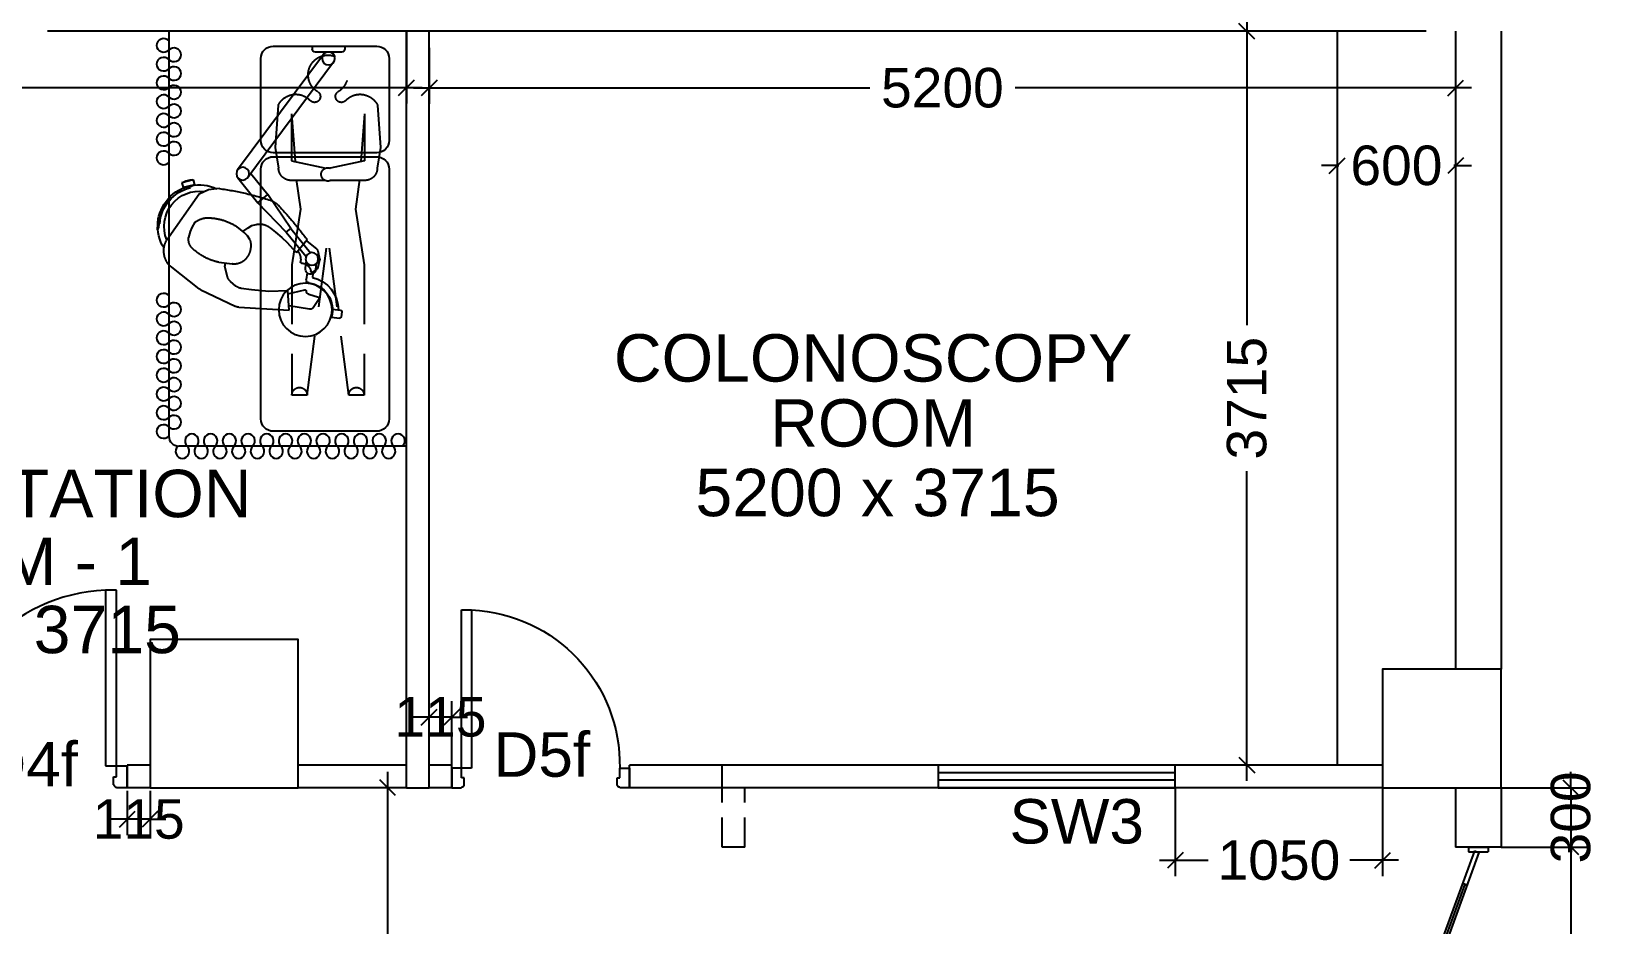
# Model space of a CAD drawing. Extents: x 6345096 to 6738923, y -6490958 to -6305885.
# Drawn here: x 6565514 to 6573444, y -6445102 to -6440579 of the extents above; entities that cross this region are included whole.
import ezdxf
from ezdxf.enums import TextEntityAlignment as Align

# ---------------------------------------------------------------- set-up
doc = ezdxf.new("R2010")
doc.units = 0
doc.header["$LTSCALE"] = 600
doc.header["$MEASUREMENT"] = 0
doc.header["$PDMODE"] = 35
doc.linetypes.add('DASHED', pattern=[0.75, 0.5, -0.25])
doc.linetypes.add('HIDDEN', pattern=[0.375, 0.25, -0.125])
doc.layers.get('0').update_dxf_attribs({"linetype": 'CONTINUOUS'})
doc.layers.get('Defpoints').update_dxf_attribs({"linetype": 'CONTINUOUS'})
for name, color, linetype in [('8', 8, 'CONTINUOUS'), ('DOOR', 32, 'CONTINUOUS'), ('furniture', 33, 'CONTINUOUS'), ('HS', 251, 'CONTINUOUS'), ('joinery', 7, 'CONTINUOUS'), ('LA-column', 3, 'CONTINUOUS'), ('Room Dim', 1, 'CONTINUOUS'), ('TEXT', 6, 'CONTINUOUS'), ('Walls', 7, 'CONTINUOUS'), ('WIN', 151, 'CONTINUOUS'), ('Working Dim', 5, 'CONTINUOUS')]:
    doc.layers.add(name, color=color, linetype=linetype)
doc.styles.add('ari', font='arial.ttf')
doc.styles.add('ARIAL', font='arial.ttf')
doc.dimstyles.new('int. dim', dxfattribs={"dimtxt": 200, "dimasz": 80, "dimexe": 80, "dimexo": 0, "dimgap": 70, "dimtad": 0, "dimdec": 0, "dimzin": 12, "dimdsep": 46, "dimtxsty": 'ari', "dimblk": 'OBLIQUE', "dimcen": 2, "dimdle": 80, "dimclrd": 256, "dimclre": 256, "dimclrt": 6, "dimadec": 0, "dimazin": 0, "dimtfac": 1, "dimtdec": 0, "dimtix": 1, "dimtmove": 2, "dimatfit": 3, "dimfxl": 1, "dimtolj": 1, "dimtzin": 0, "dimlwd": -1, "dimlwe": -1, "dimarcsym": 0})

# ---------------------------------------------------------------- blocks, each defined once
blk = doc.blocks.new('1000')
at = {"layer": 'DOOR'}
for p, q in [((0, -100), (0, 0)), ((0, 0), (49.7, 0)), ((49.7, 0), (49.7, -2.2)), ((63.2, -49.5), (49.7, -49.5)), ((49.7, -49.5), (49.7, -100)), ((63.2, -13.5), (61, -13.5)), ((63.2, -13.5), (63.2, -49.5)), ((836.8, -13.5), (836.8, -49.5)), ((836.8, -13.5), (839, -13.5)), ((836.8, -49.5), (850.3, -49.5)), ((850.3, 0), (850.3, -2.2)), ((900, 0), (850.3, 0)), ((850.3, -49.5), (850.3, -100)), ((900, -100), (900, 0)), ((49.7, -100), (0, -100)), ((49.7, -100), (49.7, -900.6)), ((100.2, -100), (49.7, -100)), ((100.2, -900.6), (100.2, -100)), ((850.3, -100), (900, -100)), ((49.7, -900.6), (100.2, -900.6))]:
    blk.add_line(p, q, dxfattribs=at)
for centre, major_axis, start_param, end_param in [((49.7, -13.5), (-7.95, 7.95), 3.926991, 5.497787), ((850.3, -13.5), (7.95, 7.95), 0.785398, 2.356194)]:
    blk.add_ellipse(centre, major_axis=major_axis, ratio=1, start_param=start_param, end_param=end_param, dxfattribs=at)
at = {"layer": 'DOOR', "color": 145}
blk.add_ellipse((64.3, -115.3), major_axis=(-519.7, 589.8), ratio=1, start_param=2.464943, end_param=4.009476, dxfattribs=at)
blk = doc.blocks.new('A$C3D630BD9')
at = {"layer": 'furniture', "color": 8}
for p, q in [((-363.1, 0), (-363.1, -12.8)), ((-345.9, -30), (-215.2, -30)), ((-254.5, -43.1), (179.9, -626.7)), ((-198.1, 0), (-198.1, -12.8)), ((-306.6, -81.9), (127.7, -665.5)), ((113.2, -644.5), (26.2, -751.8)), ((179, -666.6), (76.7, -792.7)), ((404.2, -677.6), (398.2, -701.8)), ((398.2, -701.8), (456.5, -716.1)), ((404.2, -677.6), (462.4, -691.8)), ((419.2, -717.1), (421.5, -707.4)), ((462.4, -691.8), (456.5, -716.1)), ((-90, -922.7), (26.2, -751.8)), ((-66.7, -941.6), (76.7, -792.7)), ((76.7, -792.7), (26.2, -751.8)), ((585.8, -930.6), (582.8, -870.7)), ((-90, -922.7), (-190.1, -1046.1)), ((-66.7, -941.6), (-166.8, -1065)), ((-66.7, -941.6), (-90, -922.7)), ((574.2, -900.4), (584.2, -899.9)), ((-216.3, -1131), (-220.4, -1098.8)), ((-163.5, -1124.3), (-167.6, -1092.1)), ((-202, -1151.4), (-199.5, -1171.5)), ((-172.3, -1147.6), (-167.9, -1181.9)), ((-347.9, -1345.4), (-344.6, -1370.9)), ((-300.8, -1332.2), (-341.7, -1337.4)), ((-295.8, -1371.9), (-336.6, -1377.1))]:
    blk.add_line(p, q, dxfattribs=at)
at = {"layer": 'furniture', "color": 8, "linetype": 'DASHED'}
for p, q in [((-529.2, -298.8), (-544.3, -513.3)), ((-26.3, -298.8), (-11.2, -513.3)), ((-462.4, -342.6), (-444.2, -584.9)), ((-462.4, -342.6), (-462.4, -581)), ((-93.1, -342.6), (-111.3, -584.9)), ((-93.1, -342.6), (-93.1, -581)), ((-544.3, -513.3), (-527.7, -617.4)), ((-11.2, -513.3), (-27.7, -617.4)), ((-462.4, -581), (-289, -617.5)), ((-93.1, -581), (-266.2, -617.4)), ((-465.2, -679.9), (-292.3, -679.9)), ((-438.1, -675.2), (-417.3, -825.3)), ((-262.7, -679.9), (-90.2, -679.9)), ((-117.4, -675.2), (-138.2, -825.3)), ((-417.3, -825.3), (-460.9, -1107.3)), ((-138.2, -825.3), (-94.6, -1107.3)), ((-382.8, -1766.6), (-277.7, -963)), ((-172.7, -1766.6), (-277.7, -963)), ((-460.9, -1107.3), (-460.9, -1766.6)), ((-94.6, -1107.3), (-94.6, -1766.6)), ((-460.9, -1766.6), (-382.8, -1766.6)), ((-172.7, -1766.6), (-94.6, -1766.6))]:
    blk.add_line(p, q, dxfattribs=at)
at = {"layer": 'furniture', "color": 8}
for points in [[(-525, 0, 0.414214), (-587.5, -62.5), (-587.5, -477.5, 0.414214), (-525, -540), (0, -540, 0.414214), (62.5, -477.5), (62.5, -62.5, 0.414214), (0, 0)], [(-525, -1950), (0, -1950, 0.414214), (62.5, -1887.5), (62.5, -622.5, 0.414214), (0, -560), (-525, -560, 0.414214), (-587.5, -622.5), (-587.5, -1887.5, 0.414214)]]:
    blk.add_lwpolyline(points, format="xyb", close=True, dxfattribs=at)
at = {"layer": 'furniture', "color": 8, "linetype": 'DASHED'}
for points in [[(154.2, -937.9), (126.8, -919.7), (107.9, -908.6), (86.6, -903.2, 0.246109), (14.4, -920.5), (12.6, -922), (-12.4, -942), (-43.7, -969.4), (-71.1, -995), (-100.7, -1026.5), (-118.3, -1045.1), (-172.6, -979.8, -0.025572), (-28.1, -807.4, -0.12826), (14.5, -780.2, -0.043408), (272.4, -721.1), (327.1, -726.8), (374.7, -749.7), (539.2, -982, -0.327906), (523.7, -1112.1), (514.9, -1119.3), (375.8, -1228.2, -0.054318), (366.6, -1233.9), (193.1, -1317.1, -0.097498), (174.4, -1321.9), (-80.5, -1336.8), (-73.9, -1238.9), (22.4, -1241.5), (109.5, -1233.6), (162.7, -1226.4, 0.141399), (188.1, -1215.2), (215.2, -1192.5, 0.153306), (231.3, -1167.3), (245.2, -1116.1), (241, -1099.1)], [(181.8, -914.8, -0.128062), (310.7, -870.4, -0.215717), (395.8, -891.9), (411.7, -918.6), (420.2, -938.9), (428, -968.9, -0.242433), (408.5, -1024.6, -0.136513), (275.8, -1094.3), (207.8, -1102.7, -0.297129), (130.8, -1067.4, -0.138986), (113.2, -1011.8, -0.105167), (118.5, -979.7), (129.6, -960.8), (146.5, -944.2), (181.9, -915.2)], [(-168.3, -985.2), (-220.7, -1027.8, 0.166504), (-225.8, -1036), (-235.5, -1077.5, 0.116666), (-235.5, -1084.4), (-226.7, -1121, 0.181583), (-220.8, -1129.7), (-199.3, -1144.9, 0.566275), (-191.5, -1141.5, -0.372711), (-143.5, -1098.5, 0.458371), (-138.7, -1092.7, -0.210622), (-124.6, -1037.4)], [(-75.2, -1253.3), (-161, -1234.6, 0.445833), (-168, -1239.6), (-168.2, -1241.8, -0.30427), (-180.6, -1256.5), (-229.9, -1270.7, 0.509983), (-233.1, -1279.5), (-202.2, -1324.9, 0.292523), (-185.1, -1332.3), (-79.3, -1314.7)]]:
    blk.add_lwpolyline(points, format="xyb", dxfattribs=at)
at = {"layer": 'furniture', "color": 8}
for centre, radius in [((-280.6, -62.5), 32.5), ((153.8, -646.1), 32.5), ((-196.3, -1077.6), 32.1), ((-163.5, -1334.9), 135)]:
    blk.add_circle(centre, radius, dxfattribs=at)
at = {"layer": 'furniture', "color": 8, "linetype": 'DASHED'}
for centre, radius, start, end in [((-277.7, -145.2), 100, 299.30373, 240.69627), ((-345.8, -255.1), 29.7, 240.89968, 49.95629), ((-209.7, -255.1), 29.7, 130.04371, 299.10032), ((-440.3, -343.1), 99.3, 41.53035, 153.48915), ((-337.8, -240.5), 46.3, 217.5254, 241.04949), ((-217.7, -240.5), 46.3, 298.95051, 322.4746), ((-115.2, -343.1), 99.3, 26.51085, 131.48844), ((-465.2, -617.4), 62.5, 180, 270), ((-277.5, -649.4), 33.9, 244.07473, 109.76254), ((-90.2, -617.4), 62.5, 270, 0), ((-421.9, -1766.6), 38.4, 0, 180), ((-133.6, -1766.6), 38.4, 0, 180)]:
    blk.add_arc(centre, radius, start, end, dxfattribs=at)
at = {"layer": 'furniture', "color": 8}
for centre, radius, start, end in [((-345.9, -12.8), 17.2, 180, 270), ((-215.2, -12.8), 17.2, 270, 0), ((374.6, -912.1), 210, 328.04544, 115.37883), ((448.1, -624), 92.5, 237.33828, 275.18757), ((412.5, -769.7), 92.5, 57.33828, 95.18757), ((374.6, -912.1), 177.5, 337.25718, 98.73335), ((374.6, -912.1), 200, 3.33398, 77.096), ((671.7, -896.2), 92.5, 164.00923, 201.85852), ((-163.5, -1334.9), 167.3, 102.40385, 180.39382), ((-189.9, -1127.7), 26.6, 187.25978, 7.25978), ((-182.8, -1183.8), 15, 277.25978, 7.25978), ((-163.5, -1334.9), 137.3, 97.25978, 195.63577), ((-340.8, -1344.5), 7.13, 97.25978, 187.25978), ((-337.5, -1370), 7.13, 187.25978, 277.25978)]:
    blk.add_arc(centre, radius, start, end, dxfattribs=at)
blk = doc.blocks.new('A$C599E3A40')
at = {"layer": 'furniture', "color": 8}
for p, q in [((0, 0), (-2050, 0)), ((-2100, -1200.5), (-2100, -50))]:
    blk.add_line(p, q, dxfattribs=at)
blk.add_arc((-2050, -50), 50, 90, 180, dxfattribs=at)
for centre, major_axis, start_param, end_param in [((-2026.3, 26.1), (0, -36), 7.043597, 11.805959), ((-1931.3, 26.1), (0, -36), 7.043597, 11.805959), ((-1836.3, 26.1), (0, -36), 7.043597, 11.805959), ((-1741.3, 26.1), (0, -36), 7.043597, 11.805959), ((-1646.4, 26.1), (0, -36), 7.043597, 11.805959), ((-1551.4, 26.1), (0, -36), 7.043597, 11.805959), ((-1456.4, 26.1), (0, -36), 7.043597, 11.805959), ((-1361.4, 26.1), (0, -36), 7.043597, 11.805959), ((-640.9, 26.1), (0, -36), 7.043597, 11.805959), ((-545.9, 26.1), (0, -36), 7.043597, 11.805959), ((-450.9, 26.1), (0, -36), 7.043597, 11.805959), ((-355.9, 26.1), (0, -36), 7.043597, 11.805959), ((-261, 26.1), (0, -36), 7.043597, 11.805959), ((-166, 26.1), (0, -36), 7.043597, 11.805959), ((-71, 26.1), (0, -36), 7.043597, 11.805959), ((-2126.1, -68.7), (36, 0), 7.043597, 11.805959), ((-2073.9, -116.2), (36, 0), 10.185189, 14.947552), ((-1978.8, -26.1), (0, -36), 10.185189, 14.947552), ((-1883.8, -26.1), (0, -36), 10.185189, 14.947552), ((-1788.8, -26.1), (0, -36), 10.185189, 14.947552), ((-1693.8, -26.1), (0, -36), 10.185189, 14.947552), ((-1598.9, -26.1), (0, -36), 10.185189, 14.947552), ((-1503.9, -26.1), (0, -36), 10.185189, 14.947552), ((-1408.9, -26.1), (0, -36), 10.185189, 14.947552), ((-593.4, -26.1), (0, -36), 10.185189, 14.947552), ((-498.4, -26.1), (0, -36), 10.185189, 14.947552), ((-403.4, -26.1), (0, -36), 10.185189, 14.947552), ((-308.5, -26.1), (0, -36), 10.185189, 14.947552), ((-213.5, -26.1), (0, -36), 10.185189, 14.947552), ((-118.5, -26.1), (0, -36), 10.185189, 14.947552), ((-2126.1, -163.7), (36, 0), 7.043597, 11.805959), ((-2126.1, -258.7), (36, 0), 7.043597, 11.805959), ((-2073.9, -211.2), (36, 0), 10.185189, 14.947552), ((-2126.1, -353.6), (36, 0), 7.043597, 11.805959), ((-2073.9, -306.2), (36, 0), 10.185189, 14.947552), ((-2073.9, -401.1), (36, 0), 10.185189, 14.947552), ((-2126.1, -448.6), (36, 0), 7.043597, 11.805959), ((-2073.9, -496.1), (36, 0), 10.185189, 14.947552), ((-2126.1, -543.6), (36, 0), 7.043597, 11.805959), ((-2073.9, -591.1), (36, 0), 10.185189, 14.947552), ((-2126.1, -638.6), (36, 0), 7.043597, 11.805959), ((-2126.1, -733.6), (36, 0), 7.043597, 11.805959), ((-2073.9, -686.1), (36, 0), 10.185189, 14.947552), ((-2126.1, -828.5), (36, 0), 7.043597, 11.805959), ((-2073.9, -781), (36, 0), 10.185189, 14.947552), ((-2073.9, -876), (36, 0), 10.185189, 14.947552), ((-2126.1, -923.5), (36, 0), 7.043597, 11.805959), ((-2073.9, -971), (36, 0), 10.185189, 14.947552), ((-2126.1, -1018.5), (36, 0), 7.043597, 11.805959), ((-2073.9, -1066), (36, 0), 10.185189, 14.947552), ((-2126.1, -1113.5), (36, 0), 7.043597, 11.805959), ((-2073.9, -1160.9), (36, 0), 10.185189, 14.947552)]:
    blk.add_ellipse(centre, major_axis=major_axis, ratio=0.956121, start_param=start_param, end_param=end_param, dxfattribs=at)
blk = doc.blocks.new('_Oblique')
at = {"color": 0, "linetype": 'ByBlock', "lineweight": -2}
blk.add_line((-0.5, -0.5), (0.5, 0.5), dxfattribs=at)
blk = doc.blocks.new('*D288')
at = {"layer": 'Defpoints', "color": 0, "transparency": 16777216}
for p in [(6567529.4, -6440663.1, 5.1), (6572729.4, -6440663.1, 5.1), (6572729.4, -6440865.6)]:
    blk.add_point(p, dxfattribs=at)
at = {"layer": 'Working Dim', "transparency": 16777216}
for p, q in [((6567529.4, -6440663.1), (6567529.4, -6440945.6)), ((6572729.4, -6440663.1), (6572729.4, -6440945.6)), ((6567449.4, -6440865.6), (6569761.1, -6440865.6)), ((6572809.4, -6440865.6), (6570497.7, -6440865.6))]:
    blk.add_line(p, q, dxfattribs=at)
at = {"layer": 'Working Dim', "transparency": 16777216, "xscale": 80, "yscale": 80, "zscale": 80, "rotation": 180}
blk.add_blockref('_Oblique', (6567529.4, -6440865.6), dxfattribs=at)
at = {"layer": 'Working Dim', "transparency": 16777216, "xscale": 80, "yscale": 80, "zscale": 80}
blk.add_blockref('_Oblique', (6572729.4, -6440865.6), dxfattribs=at)
at = {"layer": 'Working Dim', "color": 6, "transparency": 16777216, "insert": (6570129.4, -6440865.6), "char_height": 200, "attachment_point": 5, "style": 'ari'}
blk.add_mtext('\\A1;5200', dxfattribs=at)
blk = doc.blocks.new('*D880')
at = {"layer": 'Defpoints', "color": 0, "transparency": 16777216}
for p in [(6567319.2, -6444408.8), (6567414.4, -6444408.8, 5.1), (6567455.3, -6446808.9, 1.7)]:
    blk.add_point(p, dxfattribs=at)
at = {"layer": 'Working Dim', "transparency": 16777216}
for p, q in [((6567319.2, -6444328.8), (6567319.2, -6445238.9)), ((6567414.4, -6444408.8), (6567239.2, -6444408.8)), ((6567319.2, -6446888.9), (6567319.2, -6445978.9)), ((6567455.3, -6446808.9), (6567239.2, -6446808.9))]:
    blk.add_line(p, q, dxfattribs=at)
at = {"layer": 'Working Dim', "transparency": 16777216, "xscale": 80, "yscale": 80, "zscale": 80}
for p, rotation in [((6567319.2, -6444408.8), 90), ((6567319.2, -6446808.9), 270)]:
    blk.add_blockref('_Oblique', p, dxfattribs=dict(at, rotation=rotation))
at = {"layer": 'Working Dim', "color": 6, "transparency": 16777216, "insert": (6567319.2, -6445608.9), "char_height": 200, "attachment_point": 5, "rotation": 90, "style": 'ari'}
blk.add_mtext('\\A1;2400', dxfattribs=at)
blk = doc.blocks.new('*D882')
at = {"layer": 'Defpoints', "color": 0, "transparency": 16777216}
for p in [(6572959.4, -6444408.8, 2.1), (6572959.4, -6444708.8, 5.1), (6573312.7, -6444708.8)]:
    blk.add_point(p, dxfattribs=at)
at = {"layer": 'Working Dim', "transparency": 16777216}
for p, q in [((6573312.7, -6444408.8), (6573312.7, -6444328.8)), ((6572959.4, -6444408.8), (6573392.7, -6444408.8)), ((6573312.7, -6444408.8), (6573312.7, -6444708.8)), ((6572959.4, -6444708.8), (6573392.7, -6444708.8)), ((6573312.7, -6444708.8), (6573312.7, -6444788.8))]:
    blk.add_line(p, q, dxfattribs=at)
at = {"layer": 'Working Dim', "transparency": 16777216, "xscale": 80, "yscale": 80, "zscale": 80}
for p, rotation in [((6573312.7, -6444408.8), 270), ((6573312.7, -6444708.8), 90)]:
    blk.add_blockref('_Oblique', p, dxfattribs=dict(at, rotation=rotation))
at = {"layer": 'Working Dim', "color": 6, "transparency": 16777216, "insert": (6573312.7, -6444558.8), "char_height": 200, "attachment_point": 5, "rotation": 90, "style": 'ari'}
blk.add_mtext('\\A1;300', dxfattribs=at)
blk = doc.blocks.new('*D883')
at = {"layer": 'Defpoints', "color": 0, "transparency": 16777216}
for p in [(6572959.4, -6444708.8, 5.1), (6572959.4, -6446508.9, 5.1), (6573312.7, -6446508.9)]:
    blk.add_point(p, dxfattribs=at)
at = {"layer": 'Working Dim', "transparency": 16777216}
for p, q in [((6573312.7, -6444628.8), (6573312.7, -6445250)), ((6572959.4, -6444708.8), (6573392.7, -6444708.8)), ((6573312.7, -6446588.9), (6573312.7, -6445967.7)), ((6572959.4, -6446508.9), (6573392.7, -6446508.9))]:
    blk.add_line(p, q, dxfattribs=at)
at = {"layer": 'Working Dim', "transparency": 16777216, "xscale": 80, "yscale": 80, "zscale": 80}
for p, rotation in [((6573312.7, -6444708.8), 90), ((6573312.7, -6446508.9), 270)]:
    blk.add_blockref('_Oblique', p, dxfattribs=dict(at, rotation=rotation))
at = {"layer": 'Working Dim', "color": 6, "transparency": 16777216, "insert": (6573312.7, -6445608.9), "char_height": 200, "attachment_point": 5, "rotation": 90, "style": 'ari'}
blk.add_mtext('\\A1;1800', dxfattribs=at)
blk = doc.blocks.new('*D906')
at = {"layer": 'Defpoints', "color": 0, "transparency": 16777216}
for p in [(6566000.4, -6444423.8, 1.4), (6566115.4, -6444423.8, 1.3), (6566000.4, -6444568.1)]:
    blk.add_point(p, dxfattribs=at)
at = {"layer": 'Working Dim', "transparency": 16777216}
for p, q in [((6566000.4, -6444423.8), (6566000.4, -6444648.1)), ((6566115.4, -6444423.8), (6566115.4, -6444648.1)), ((6566000.4, -6444568.1), (6565920.4, -6444568.1)), ((6566115.4, -6444568.1), (6566000.4, -6444568.1)), ((6566115.4, -6444568.1), (6566195.4, -6444568.1))]:
    blk.add_line(p, q, dxfattribs=at)
at = {"layer": 'Working Dim', "transparency": 16777216, "xscale": 80, "yscale": 80, "zscale": 80}
blk.add_blockref('_Oblique', (6566000.4, -6444568.1), dxfattribs=at)
at = {"layer": 'Working Dim', "transparency": 16777216, "xscale": 80, "yscale": 80, "zscale": 80, "rotation": 180}
blk.add_blockref('_Oblique', (6566115.4, -6444568.1), dxfattribs=at)
at = {"layer": 'Working Dim', "color": 6, "transparency": 16777216, "insert": (6566057.9, -6444568.1), "char_height": 200, "attachment_point": 5, "style": 'ari'}
blk.add_mtext('\\A1;115', dxfattribs=at)
blk = doc.blocks.new('*D911')
at = {"layer": 'Defpoints', "color": 0, "transparency": 16777216}
for p in [(6562684.4, -6440578.8, 5.1), (6567414.4, -6440578.8, 5.1), (6567414.4, -6440864.5)]:
    blk.add_point(p, dxfattribs=at)
at = {"layer": 'Working Dim', "transparency": 16777216}
for p, q in [((6562684.4, -6440578.8), (6562684.4, -6440944.5)), ((6567414.4, -6440578.8), (6567414.4, -6440944.5)), ((6562604.4, -6440864.5), (6564677.1, -6440864.5)), ((6567494.4, -6440864.5), (6565421.8, -6440864.5))]:
    blk.add_line(p, q, dxfattribs=at)
at = {"layer": 'Working Dim', "transparency": 16777216, "xscale": 80, "yscale": 80, "zscale": 80, "rotation": 180}
blk.add_blockref('_Oblique', (6562684.4, -6440864.5), dxfattribs=at)
at = {"layer": 'Working Dim', "transparency": 16777216, "xscale": 80, "yscale": 80, "zscale": 80}
blk.add_blockref('_Oblique', (6567414.4, -6440864.5), dxfattribs=at)
at = {"layer": 'Working Dim', "color": 6, "transparency": 16777216, "insert": (6565049.4, -6440864.5), "char_height": 200, "attachment_point": 5, "style": 'ari'}
blk.add_mtext('\\A1;4730', dxfattribs=at)
blk = doc.blocks.new('*D912')
at = {"layer": 'Defpoints', "color": 0, "transparency": 16777216}
for p in [(6572277.5, -6440578.8, 5.1), (6571671.8, -6444293.8), (6571907.5, -6444293.8, 2.1)]:
    blk.add_point(p, dxfattribs=at)
at = {"layer": 'Working Dim', "transparency": 16777216}
for p, q in [((6571671.8, -6440498.8), (6571671.8, -6442067)), ((6572277.5, -6440578.8), (6571591.8, -6440578.8)), ((6571671.8, -6444373.8), (6571671.8, -6442805.6)), ((6571907.5, -6444293.8), (6571591.8, -6444293.8))]:
    blk.add_line(p, q, dxfattribs=at)
at = {"layer": 'Working Dim', "transparency": 16777216, "xscale": 80, "yscale": 80, "zscale": 80}
for p, rotation in [((6571671.8, -6440578.8), 90), ((6571671.8, -6444293.8), 270)]:
    blk.add_blockref('_Oblique', p, dxfattribs=dict(at, rotation=rotation))
at = {"layer": 'Working Dim', "color": 6, "transparency": 16777216, "insert": (6571671.8, -6442436.3), "char_height": 200, "attachment_point": 5, "rotation": 90, "style": 'ari'}
blk.add_mtext('\\A1;3715', dxfattribs=at)
blk = doc.blocks.new('*D913')
at = {"layer": 'Defpoints', "color": 0, "transparency": 16777216}
for p in [(6567529.4, -6444051.1), (6567529.4, -6444293.8, 0.7), (6567644.4, -6444293.8, 0.7)]:
    blk.add_point(p, dxfattribs=at)
at = {"layer": 'Working Dim', "transparency": 16777216}
for p, q in [((6567529.4, -6444293.8), (6567529.4, -6443971.1)), ((6567644.4, -6444293.8), (6567644.4, -6443971.1)), ((6567529.4, -6444051.1), (6567449.4, -6444051.1)), ((6567644.4, -6444051.1), (6567529.4, -6444051.1)), ((6567644.4, -6444051.1), (6567724.4, -6444051.1))]:
    blk.add_line(p, q, dxfattribs=at)
at = {"layer": 'Working Dim', "transparency": 16777216, "xscale": 80, "yscale": 80, "zscale": 80}
blk.add_blockref('_Oblique', (6567529.4, -6444051.1), dxfattribs=at)
at = {"layer": 'Working Dim', "transparency": 16777216, "xscale": 80, "yscale": 80, "zscale": 80, "rotation": 180}
blk.add_blockref('_Oblique', (6567644.4, -6444051.1), dxfattribs=at)
at = {"layer": 'Working Dim', "color": 6, "transparency": 16777216, "insert": (6567586.9, -6444051.1), "char_height": 200, "attachment_point": 5, "style": 'ari'}
blk.add_mtext('\\A1;115', dxfattribs=at)
blk = doc.blocks.new('*D1372')
at = {"layer": 'Defpoints', "color": 0, "transparency": 16777216}
for p in [(6571309.1, -6444408.8), (6572359.5, -6444408.8, 2.3), (6571309.1, -6444776)]:
    blk.add_point(p, dxfattribs=at)
at = {"layer": 'Working Dim', "transparency": 16777216}
for p, q in [((6571309.1, -6444408.8), (6571309.1, -6444856)), ((6572359.5, -6444408.8), (6572359.5, -6444856)), ((6571229.1, -6444776), (6571475.5, -6444776)), ((6572439.5, -6444776), (6572193.2, -6444776))]:
    blk.add_line(p, q, dxfattribs=at)
at = {"layer": 'Working Dim', "transparency": 16777216, "xscale": 80, "yscale": 80, "zscale": 80, "rotation": 180}
blk.add_blockref('_Oblique', (6571309.1, -6444776), dxfattribs=at)
at = {"layer": 'Working Dim', "transparency": 16777216, "xscale": 80, "yscale": 80, "zscale": 80}
blk.add_blockref('_Oblique', (6572359.5, -6444776), dxfattribs=at)
at = {"layer": 'Working Dim', "color": 6, "transparency": 16777216, "insert": (6571834.3, -6444776), "char_height": 200, "attachment_point": 5, "style": 'ari'}
blk.add_mtext('\\A1;1050', dxfattribs=at)
blk = doc.blocks.new('Z$W@#5624')
at = {"layer": 'DOOR'}
for p, q in [((19.2, 469.7), (840.4, 768.6)), ((27.7, 446.2), (848.9, 745.1)), ((187.7, 517.8), (680.4, 697.1)), ((676.2, 708.8), (684.7, 685.4)), ((0, 399.5), (0, 499.4)), ((0, 499.4), (25, 499.4)), ((25, 399.5), (25, 499.4)), ((183.4, 529.5), (192, 506)), ((1797.8, 499.4), (1772.8, 499.4)), ((1772.8, 399.5), (1772.8, 499.4)), ((1797.8, 399.5), (1797.8, 499.4)), ((0, 399.5), (25, 399.5)), ((19.2, 469.7), (27.7, 446.2)), ((1770, 452.6), (948.8, 153.7)), ((1778.6, 429.2), (957.4, 130.3)), ((1778.6, 429.2), (1770, 452.6)), ((1797.8, 399.5), (1772.8, 399.5)), ((1610.1, 381.1), (1117.3, 201.8)), ((1614.3, 369.4), (1605.8, 392.9)), ((1113.1, 213.5), (1121.6, 190.1))]:
    blk.add_line(p, q, dxfattribs=at)
at = {"layer": 'DOOR', "color": 145}
for centre, start_param, end_param in [((0, 449.4), 2.617994, 3.665191), ((1797.8, 449.4), -0.523599, 0.523599)]:
    blk.add_ellipse(centre, major_axis=(-898.9, 0), ratio=1, start_param=start_param, end_param=end_param, dxfattribs=at)
blk = doc.blocks.new('A$C2CD672AE')
at = {"layer": 'Walls', "color": 8, "linetype": 'HIDDEN'}
for p, q in [((42260.1, 15845.1), (35276.1, 15845.1)), ((37095.1, 12015.1), (37095.1, 15845.1)), ((37210.1, 12015.1), (37210.1, 15845.1)), ((35796.1, 12130.1, 1.3), (35681.1, 12130.1, 1.4)), ((35681.1, 12015.1, 1.4), (35681.1, 12130.1, 1.4)), ((37095.1, 12130.1, 0.7), (36546.1, 12130.1, 0.9)), ((37325.1, 12130.1, 0.7), (37210.1, 12130.1, 0.7)), ((37325.1, 12015.1, 0.7), (37325.1, 12130.1, 0.7)), ((38695, 12130.1, 0.7), (38225.1, 12130.1, 0.7)), ((38225.1, 12015.1, 0.7), (38225.1, 12130.1, 0.7)), ((42040.1, 12130.1), (38695, 12130.1)), ((38695, 12015), (38695, 12130.1)), ((35796.1, 12015.1, 1.3), (35681.1, 12015.1, 1.4)), ((37095.1, 12015.1, 0.7), (36546.1, 12015.1, 0.9)), ((37095.1, 12015.1), (37210.1, 12015.1)), ((37325.1, 12015.1, 0.7), (37210.1, 12015.1, 0.7)), ((38695, 12015.1, 0.7), (38225.1, 12015.1, 0.7)), ((42040.1, 12015.1), (38695, 12015.1)), ((38695, 11715), (38695, 12015)), ((38810, 11715), (38810, 12015)), ((42410.1, 12015.1), (42410.1, 11715.1)), ((42640.1, 12015.1), (42640.1, 11715.1)), ((38810, 11715), (38695, 11715)), ((42640.1, 11715.1), (42410.1, 11715.1))]:
    blk.add_line(p, q, dxfattribs=at)
at = {"layer": 'Walls', "color": 8, "linetype": 'HIDDEN', "extrusion": (0.000145144, 2.25159e-17, 1)}
for p, q in [((42410.1, 15845.1), (42410.1, 12615.1)), ((42640.1, 15845.1), (42640.1, 12615.1))]:
    blk.add_line(p, q, dxfattribs=at)
at = {"layer": 'Walls', "color": 8, "linetype": 'HIDDEN', "flags": 128}
for points in [[(42410.1, 12015.1), (42410.1, 11715.1)], [(42640.1, 12015.1), (42640.1, 11715.1)]]:
    blk.add_lwpolyline(points, dxfattribs=at)
blk = doc.blocks.new('*D2401')
at = {"layer": 'Defpoints', "color": 0, "transparency": 16777216}
for p in [(6572129.4, -6441254.6), (6572729.4, -6441254.6), (6572729.4, -6441258.7)]:
    blk.add_point(p, dxfattribs=at)
at = {"layer": 'Working Dim', "transparency": 16777216}
for p, q in [((6572129.4, -6441258.7), (6572049.4, -6441258.7)), ((6572129.4, -6441254.6), (6572129.4, -6441338.7)), ((6572129.4, -6441258.7), (6572138.3, -6441258.7)), ((6572729.4, -6441258.7), (6572720.6, -6441258.7)), ((6572729.4, -6441254.6), (6572729.4, -6441338.7)), ((6572729.4, -6441258.7), (6572809.4, -6441258.7))]:
    blk.add_line(p, q, dxfattribs=at)
at = {"layer": 'Working Dim', "transparency": 16777216, "xscale": 80, "yscale": 80, "zscale": 80}
blk.add_blockref('_Oblique', (6572129.4, -6441258.7), dxfattribs=at)
at = {"layer": 'Working Dim', "transparency": 16777216, "xscale": 80, "yscale": 80, "zscale": 80, "rotation": 180}
blk.add_blockref('_Oblique', (6572729.4, -6441258.7), dxfattribs=at)
at = {"layer": 'Working Dim', "color": 6, "transparency": 16777216, "insert": (6572429.4, -6441258.7), "char_height": 200, "attachment_point": 5, "style": 'ari'}
blk.add_mtext('\\A1;600', dxfattribs=at)

msp = doc.modelspace()

# ---------------------------------------------------------------- linework, layer by layer
at = {"layer": 'LA-column', "color": 2, "elevation": 2.283}
for points in [[(6566115.528, -6444408.808), (6566865.528, -6444408.808), (6566865.528, -6443658.808), (6566115.528, -6443658.808)], [(6572959.528, -6443808.808), (6572359.528, -6443808.808), (6572359.528, -6444408.808), (6572959.528, -6444408.808)]]:
    msp.add_lwpolyline(points, close=True, dxfattribs=at)
at = {"layer": 'Walls', "linetype": 'Continuous'}
for p, q in [((6572579.438, -6440578.798), (6565595.438, -6440578.798)), ((6567414.438, -6444408.798), (6567414.438, -6440578.799)), ((6567529.438, -6444408.798), (6567529.438, -6440578.799)), ((6566115.438, -6444293.798, 1.316), (6566000.438, -6444293.798, 1.372)), ((6566000.438, -6444408.798, 1.372), (6566000.438, -6444293.798, 1.372)), ((6567414.438, -6444293.798, 0.681), (6566865.438, -6444293.798, 0.948)), ((6567644.438, -6444293.798, 0.681), (6567529.438, -6444293.798, 0.681)), ((6567644.438, -6444408.798, 0.681), (6567644.438, -6444293.798, 0.681)), ((6569014.43, -6444293.798, 0.681), (6568544.438, -6444293.798, 0.681)), ((6568544.438, -6444408.798, 0.681), (6568544.438, -6444293.798, 0.681)), ((6566115.438, -6444408.798, 1.316), (6566000.438, -6444408.798, 1.372)), ((6567414.438, -6444408.798, 0.681), (6566865.438, -6444408.798, 0.948)), ((6567414.438, -6444408.798), (6567529.438, -6444408.798)), ((6567644.438, -6444408.798, 0.681), (6567529.438, -6444408.798, 0.681)), ((6569014.43, -6444408.798, 0.681), (6568544.438, -6444408.798, 0.681)), ((6572729.438, -6444408.798), (6572729.438, -6444708.829)), ((6572959.438, -6444408.798), (6572959.438, -6444708.829)), ((6572959.438, -6444708.829), (6572729.438, -6444708.829))]:
    msp.add_line(p, q, dxfattribs=at)
at = {"layer": 'Walls', "linetype": 'Continuous', "extrusion": (0.000145144, 2.25159e-17, 1)}
for p, q in [((6572129.438, -6440578.798), (6572129.438, -6444293.798)), ((6572729.438, -6440578.798), (6572729.438, -6443808.844)), ((6572959.438, -6440578.798), (6572959.438, -6443808.844))]:
    msp.add_line(p, q, dxfattribs=at)
at = {"layer": 'Walls'}
for p, q in [((6572359.438, -6444293.798), (6569014.43, -6444293.798)), ((6572359.438, -6444408.798), (6569014.43, -6444408.798))]:
    msp.add_line(p, q, dxfattribs=at)
at = {"layer": 'Walls', "linetype": 'Continuous', "flags": 128}
for points in [[(6572729.438, -6444408.798), (6572729.438, -6444708.829)], [(6572959.438, -6444408.798), (6572959.438, -6444708.829)]]:
    msp.add_lwpolyline(points, dxfattribs=at)
at = {"layer": 'WIN', "linetype": 'Continuous'}
for points in [[(6570108.73, -6444293.798), (6570108.73, -6444408.788), (6571309.138, -6444408.788), (6571309.138, -6444293.798)], [(6570108.73, -6444333.798), (6570108.73, -6444368.788), (6571309.138, -6444368.788), (6571309.138, -6444333.798)]]:
    msp.add_lwpolyline(points, close=True, dxfattribs=at)

# ---------------------------------------------------------------- block references
at = {"layer": 'DOOR', "linetype": 'Continuous'}
for name, p, xscale, yscale, zscale, rotation in [('1000', (6566000.438, -6444408.798, 1.372), 1.111111108213692, 1.111111108213692, 1.111111108213692, 180.0000130627368), ('Z$W@#5624', (6572394.438, -6446508.829), -1.001247152686119, 1.001247152686119, 1.001247151760859, 270)]:
    msp.add_blockref(name, p, dxfattribs=dict(at, xscale=xscale, yscale=yscale, zscale=zscale, rotation=rotation))
at = {"layer": 'DOOR', "linetype": 'Continuous', "xscale": -1, "rotation": 179.9999869799519}
msp.add_blockref('1000', (6567644.448, -6444408.798, 0.681), dxfattribs=at)
at = {"layer": 'furniture', "color": 3, "rotation": 90}
msp.add_blockref('A$C599E3A40', (6566210.938, -6440578.798, 0.681), dxfattribs=at)
at = {"layer": 'furniture', "xscale": -1}
msp.add_blockref('A$C3D630BD9', (6566739.019, -6440653.799, 0.681), dxfattribs=at)
at = {"layer": 'HS'}
msp.add_blockref('A$C2CD672AE', (6530319.294, -6456423.902, 8.17), dxfattribs=at)

# ---------------------------------------------------------------- texts
at = {"layer": '8', "color": 6, "style": 'ari'}
for s, p in [('D4f', (6565505.695, -6444402.26, 2.002)), ('D5f', (6568100.353, -6444353.006, 0.681))]:
    msp.add_text(s, height=225, dxfattribs=at).set_placement(p, align=Align.CENTER)
at = {"layer": 'joinery', "style": 'ari'}
msp.add_text('SW3', height=225, dxfattribs=at).set_placement((6570809.836, -6444691.095, -1.651), align=Align.CENTER)
at = {"layer": 'Room Dim', "style": 'ARIAL'}
for s, p in [('5200 x 3715', (6569801.035, -6443033.777, 0.681)), ('4730 x 3715', (6565349.025, -6443727.345, 0.681))]:
    msp.add_text(s, height=240, dxfattribs=at).set_placement(p, align=Align.CENTER)
at = {"layer": 'TEXT', "color": 7, "style": 'ARIAL'}
for s, p in [('COLONOSCOPY', (6569778.279, -6442352.351, 0.681)), ('ROOM', (6569778.279, -6442681.351, 0.681)), ('CONSULTATION', (6565316.61, -6443038.75, 0.681)), ('ROOM - 1', (6565361.958, -6443382.666, 0.681))]:
    msp.add_text(s, height=240, dxfattribs=at).set_placement(p, align=Align.CENTER)

# ---------------------------------------------------------------- dimensions: what is measured, and where the dimension line sits
at = {"layer": 'Working Dim', "color": 6}
for base, p1, p2, picture, middle in [((6571671.767, -6444293.798), (6572277.524, -6440578.798, 5.131), (6571907.524, -6444293.798, 2.092), '*D912', (6571671.767, -6442436.298)), ((6567319.175, -6444408.798), (6567455.264, -6446808.903, 1.721), (6567414.438, -6444408.798, 5.131), '*D880', (6567319.175, -6445608.85)), ((6573312.727, -6444708.829), (6572959.438, -6444408.844, 2.092), (6572959.438, -6444708.829, 5.131), '*D882', (6573312.727, -6444558.837)), ((6573312.727, -6446508.876), (6572959.438, -6444708.829, 5.131), (6572959.438, -6446508.876, 5.131), '*D883', (6573312.727, -6445608.853))]:
    dim = msp.add_linear_dim(base=base, p1=p1, p2=p2, angle=90, dimstyle='int. dim', override={"dimtxt": 200, "dimarcsym": 1}, dxfattribs=at)
    dim.commit()
    dim.dimension.update_dxf_attribs({"geometry": picture, "text_midpoint": middle})
for base, p1, p2, picture, middle in [((6567414.438, -6440864.462), (6562684.437, -6440578.799, 5.131), (6567414.438, -6440578.799, 5.131), '*D911', (6565049.438, -6440864.462)), ((6572729.438, -6440865.629), (6567529.438, -6440663.095, 5.131), (6572729.438, -6440663.095, 5.131), '*D288', (6570129.438, -6440865.629)), ((6567529.438, -6444051.136), (6567644.438, -6444293.798, 0.681), (6567529.438, -6444293.798, 0.681), '*D913', (6567586.938, -6444051.136)), ((6571309.138, -6444776.004), (6572359.528, -6444408.808, 2.283), (6571309.138, -6444408.788), '*D1372', (6571834.333, -6444776.004)), ((6566000.438, -6444568.144), (6566115.438, -6444423.79, 1.316), (6566000.438, -6444423.79, 1.372), '*D906', (6566057.938, -6444568.144))]:
    dim = msp.add_linear_dim(base=base, p1=p1, p2=p2, dimstyle='int. dim', override={"dimtxt": 200, "dimarcsym": 1}, dxfattribs=at)
    dim.commit()
    dim.dimension.update_dxf_attribs({"geometry": picture, "text_midpoint": middle})
at = {"layer": 'Working Dim'}
dim = msp.add_linear_dim(base=(6572729.438, -6441258.691), p1=(6572129.438, -6441254.565), p2=(6572729.438, -6441254.565), dimstyle='int. dim', dxfattribs=at)
dim.commit()
dim.dimension.update_dxf_attribs({"geometry": '*D2401', "text_midpoint": (6572429.438, -6441258.691)})

doc.saveas('drawing.dxf')
